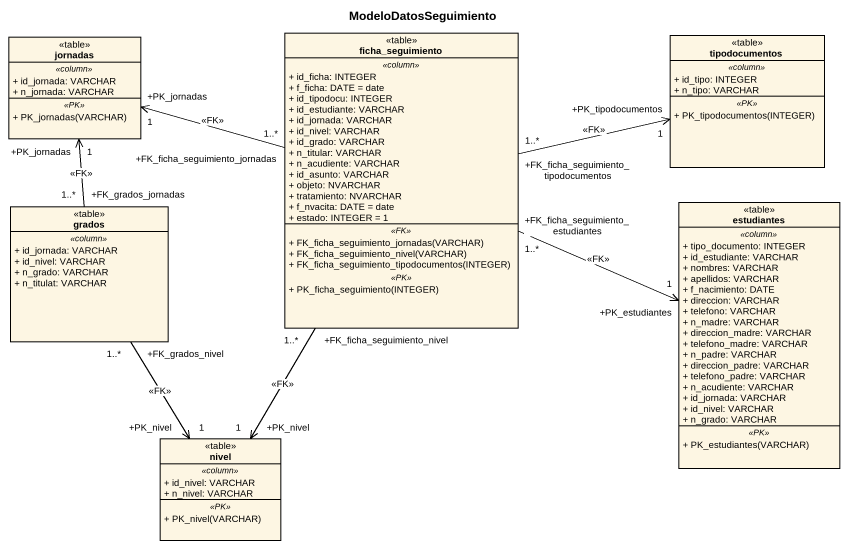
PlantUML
@startuml
title ModeloDatosSeguimiento
hide circle
hide empty members
skinparam classAttributeIconSize 0
class ficha_seguimiento <<table>> {
  .. <<column>> ..
  + id_ficha: INTEGER
  + f_ficha: DATE = date
  + id_tipodocu: INTEGER
  + id_estudiante: VARCHAR
  + id_jornada: VARCHAR
  + id_nivel: VARCHAR
  + id_grado: VARCHAR
  + n_titular: VARCHAR
  + n_acudiente: VARCHAR
  + id_asunto: VARCHAR
  + objeto: NVARCHAR
  + tratamiento: NVARCHAR
  + f_nvacita: DATE = date
  + estado: INTEGER = 1
  .. <<FK>> ..
  + FK_ficha_seguimiento_jornadas(VARCHAR)
  + FK_ficha_seguimiento_nivel(VARCHAR)
  + FK_ficha_seguimiento_tipodocumentos(INTEGER)
  .. <<PK>> ..
  + PK_ficha_seguimiento(INTEGER)
}
class tipodocumentos <<table>> {
  .. <<column>> ..
  + id_tipo: INTEGER
  + n_tipo: VARCHAR
  .. <<PK>> ..
  + PK_tipodocumentos(INTEGER)
}
class jornadas <<table>> {
  .. <<column>> ..
  + id_jornada: VARCHAR
  + n_jornada: VARCHAR
  .. <<PK>> ..
  + PK_jornadas(VARCHAR)
}
class grados <<table>> {
  .. <<column>> ..
  + id_jornada: VARCHAR
  + id_nivel: VARCHAR
  + n_grado: VARCHAR
  + n_titulat: VARCHAR
}
class estudiantes <<table>> {
  .. <<column>> ..
  + tipo_documento: INTEGER
  + id_estudiante: VARCHAR
  + nombres: VARCHAR
  + apellidos: VARCHAR
  + f_nacimiento: DATE
  + direccion: VARCHAR
  + telefono: VARCHAR
  + n_madre: VARCHAR
  + direccion_madre: VARCHAR
  + telefono_madre: VARCHAR
  + n_padre: VARCHAR
  + direccion_padre: VARCHAR
  + telefono_padre: VARCHAR
  + n_acudiente: VARCHAR
  + id_jornada: VARCHAR
  + id_nivel: VARCHAR
  + n_grado: VARCHAR
  .. <<PK>> ..
  + PK_estudiantes(VARCHAR)
}
class nivel <<table>> {
  .. <<column>> ..
  + id_nivel: VARCHAR
  + n_nivel: VARCHAR
  .. <<PK>> ..
  + PK_nivel(VARCHAR)
}
ficha_seguimiento "+FK_ficha_seguimiento_tipodocumentos\n1..*" -right-> "+PK_tipodocumentos\n1" tipodocumentos : <<FK>>
ficha_seguimiento "+FK_ficha_seguimiento_jornadas\n1..*" -left-> "+PK_jornadas\n1" jornadas : <<FK>>
ficha_seguimiento "+FK_ficha_seguimiento_estudiantes\n1..*" -right-> "+PK_estudiantes\n1" estudiantes : <<FK>>
ficha_seguimiento "+FK_ficha_seguimiento_nivel\n1..*" --> "+PK_nivel\n1" nivel : <<FK>>
grados "+FK_grados_jornadas\n1..*" -up-> "+PK_jornadas\n1" jornadas : <<FK>>
grados "+FK_grados_nivel\n1..*" --> "+PK_nivel\n1" nivel : <<FK>>
@enduml
